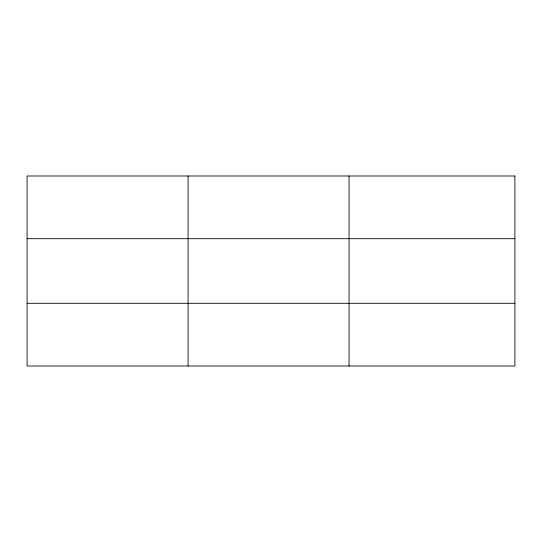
<?xml version="1.0" encoding="UTF-8"?>
<svg xmlns="http://www.w3.org/2000/svg" width="542" height="542" viewBox="0 0 542 542"><rect width="100%" height="100%" fill="white"/><g stroke="black" fill="none" stroke-linecap="round" stroke-linejoin="round"><path stroke-width="0.81" d="M188.074 366.006L188.074 175.994M349.048 366.006L349.048 175.994M27.1 238.697L514.9 238.697M27.1 303.303L514.9 303.303M514.9 175.994L514.9 366.006L27.1 366.006L27.1 175.994L514.9 175.994"/></g></svg>
